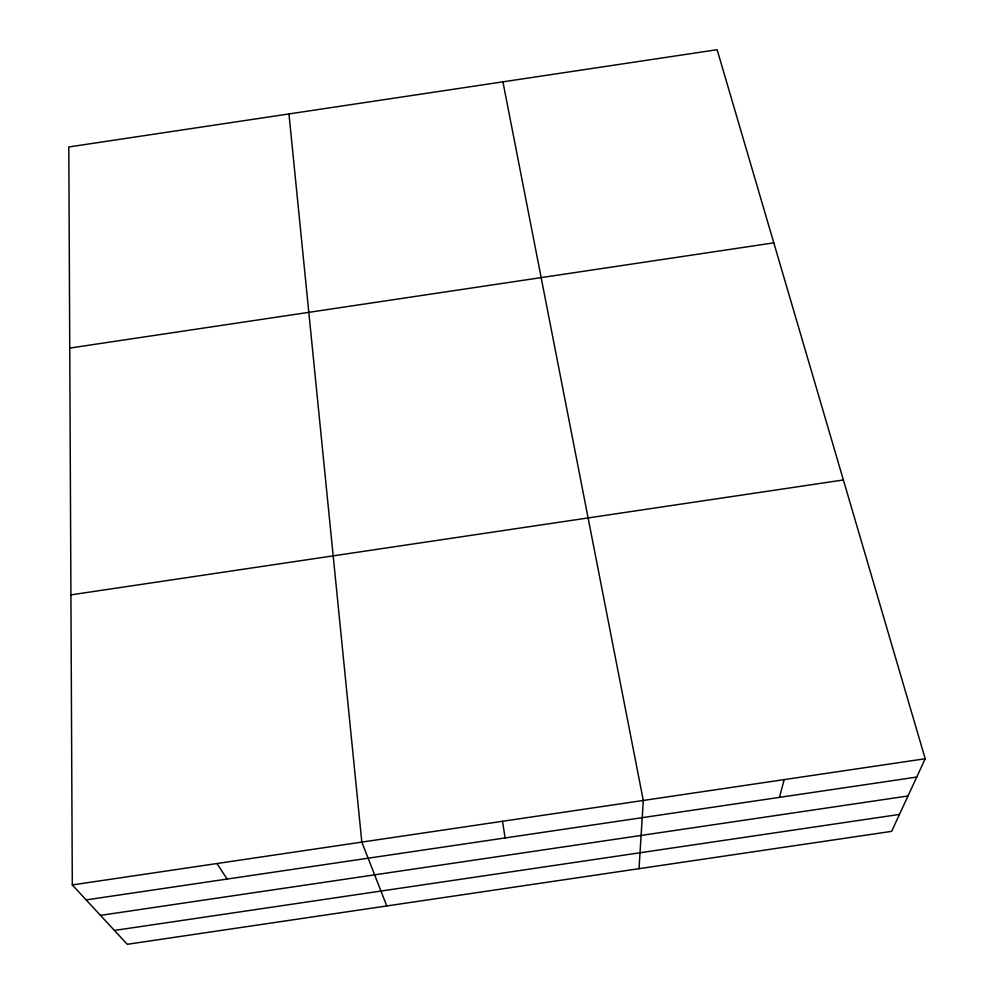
<?xml version="1.0" encoding="UTF-8"?>
<svg xmlns="http://www.w3.org/2000/svg" width="994" height="994" viewBox="0 0 994 994"><rect width="100%" height="100%" fill="white"/><g stroke="black" fill="none" stroke-linecap="round" stroke-linejoin="round"><path stroke-width="1.49" d="M639.018 868.681L643.292 800.456L502.914 81.831M779.433 797.362L784.191 779.607M925.203 758.745L891.63 831.357L127.257 944.3L72.301 884.933L68.797 146.963L717.121 49.7L925.203 758.745L72.301 884.933M69.754 348.074L773.804 242.847M70.922 594.872L843.384 479.965M86.155 899.905L916.741 777.059M100.481 915.375L907.982 795.983M114.434 930.446L899.458 814.421M217.015 863.525L227.079 879.056M386.778 905.956L361.828 842.092L288.956 113.937M502.504 821.28L505.114 837.93"/></g></svg>
